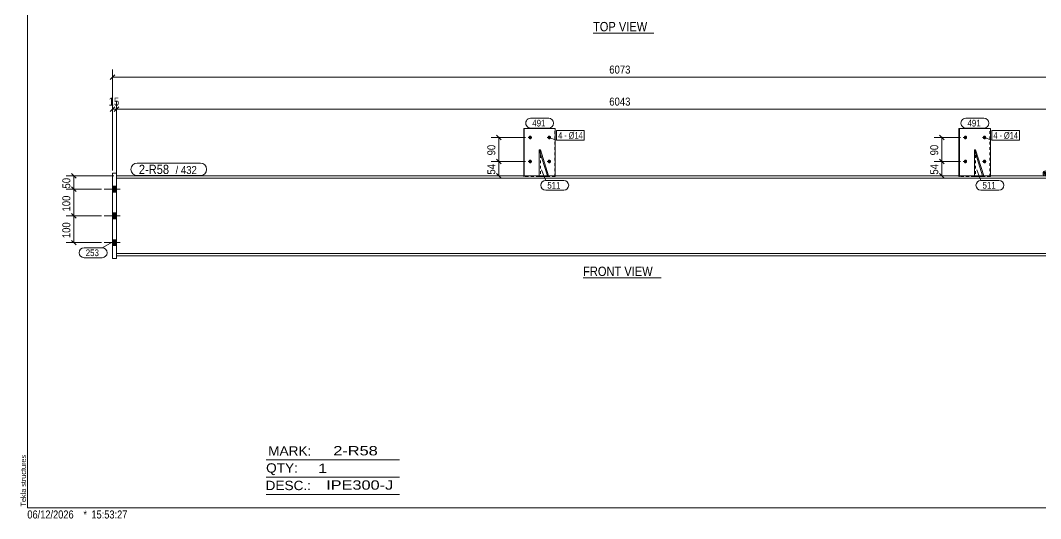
# Model space of a CAD drawing. Header units: millimetres. Extents: x 2 to 579, y 1 to 405.
# Drawn here: x 2.4 to 384.8, y 1 to 187.7 of the extents above; entities that cross this region are included whole.
import ezdxf

# ---------------------------------------------------------------- set-up
doc = ezdxf.new("R2010")
doc.units = ezdxf.units.MM
doc.linetypes.add('XKITLINE00', pattern=[0])
doc.linetypes.add('XKITLINE01', pattern=[4, 1, -1, 1, -1])
for name, color, linetype, lineweight in [('Bolt', 3, 'Continuous', 0), ('BoltMark', 7, 'Continuous', 0), ('Dimensions', 7, 'Continuous', 0), ('DrawingSheet', 5, 'Continuous', 0), ('OtherObjectType', 7, 'Continuous', 0), ('Part', 2, 'Continuous', 0), ('PartMark', 7, 'Continuous', 0)]:
    doc.layers.add(name, color=color, linetype=linetype, lineweight=lineweight)
doc.styles.add('ARIAL', font='ARIAL.TTF')
doc.styles.add('ARIAL_NARROW', font='ARIALN.TTF')

# ---------------------------------------------------------------- blocks, each defined once
blk = doc.blocks.new('*A2')
at = {"layer": 'Bolt'}
for points in [[(38.45, 123.29), (36.95, 123.29), (36.95, 125.49), (38.45, 125.49)], [(38.45, 123.29), (36.95, 123.29), (36.95, 125.49), (38.45, 125.49)], [(38.45, 113.29), (36.95, 113.29), (36.95, 115.49), (38.45, 115.49)], [(38.45, 113.29), (36.95, 113.29), (36.95, 115.49), (38.45, 115.49)], [(38.45, 103.29), (36.95, 103.29), (36.95, 105.49), (38.45, 105.49)], [(38.45, 103.29), (36.95, 103.29), (36.95, 105.49), (38.45, 105.49)]]:
    blk.add_hatch(color=3, dxfattribs=at).paths.add_polyline_path(points, flags=17)
at = {"layer": 'Bolt', "color": 3, "linetype": 'XKITLINE00', "lineweight": 0}
for p, q in [((33.85, 124.39), (39.85, 124.39)), ((33.85, 124.39), (39.85, 124.39)), ((36.95, 125.49), (38.45, 125.49)), ((36.95, 125.49), (38.45, 125.49)), ((36.95, 123.29), (38.45, 123.29)), ((36.95, 123.29), (38.45, 123.29)), ((36.95, 115.49), (38.45, 115.49)), ((36.95, 115.49), (38.45, 115.49)), ((33.85, 114.39), (39.85, 114.39)), ((33.85, 114.39), (39.85, 114.39)), ((36.95, 113.29), (38.45, 113.29)), ((36.95, 113.29), (38.45, 113.29)), ((33.85, 104.39), (39.85, 104.39)), ((33.85, 104.39), (39.85, 104.39)), ((36.95, 105.49), (38.45, 105.49)), ((36.95, 105.49), (38.45, 105.49)), ((36.95, 103.29), (38.45, 103.29)), ((36.95, 103.29), (38.45, 103.29))]:
    blk.add_line(p, q, dxfattribs=at)
blk = doc.blocks.new('*A3')
at = {"layer": 'Bolt'}
for points in [[(192.88, 143.85), (192.89, 143.88), (192.89, 143.91), (192.9, 143.95), (192.9, 143.98), (192.91, 144.01), (192.92, 144.05), (192.93, 144.08), (192.94, 144.11), (192.96, 144.14), (192.97, 144.17), (192.99, 144.2), (193.01, 144.23), (193.03, 144.26), (193.05, 144.28), (193.07, 144.31), (193.09, 144.33), (193.11, 144.35), (193.14, 144.37), (193.16, 144.39), (193.19, 144.41), (193.21, 144.43), (193.24, 144.44), (193.27, 144.46), (193.3, 144.47), (193.33, 144.48), (193.36, 144.49), (193.39, 144.5), (193.42, 144.5), (193.45, 144.51), (193.48, 144.51), (193.51, 144.51), (193.54, 144.51), (193.57, 144.51), (193.6, 144.5), (193.63, 144.5), (193.66, 144.49), (193.69, 144.48), (193.72, 144.47), (193.75, 144.46), (193.78, 144.44), (193.8, 144.43), (193.83, 144.41), (193.86, 144.39), (193.88, 144.37), (193.91, 144.35), (193.93, 144.33), (193.95, 144.31), (193.97, 144.28), (193.99, 144.26), (194.01, 144.23), (194.03, 144.2), (194.05, 144.17), (194.06, 144.14), (194.07, 144.11), (194.09, 144.08), (194.1, 144.05), (194.11, 144.01), (194.12, 143.98), (194.12, 143.95), (194.13, 143.91), (194.13, 143.88), (194.13, 143.85), (194.13, 143.81), (194.13, 143.78), (194.13, 143.74), (194.13, 143.71), (194.12, 143.67), (194.12, 143.64), (194.11, 143.61), (194.1, 143.58), (194.09, 143.54), (194.07, 143.51), (194.06, 143.48), (194.05, 143.45), (194.03, 143.42), (194.01, 143.39), (193.99, 143.37), (193.97, 143.34), (193.95, 143.32), (193.93, 143.29), (193.91, 143.27), (193.88, 143.25), (193.86, 143.23), (193.83, 143.21), (193.8, 143.19), (193.78, 143.18), (193.75, 143.16), (193.72, 143.15), (193.69, 143.14), (193.66, 143.13), (193.63, 143.12), (193.6, 143.12), (193.57, 143.11), (193.54, 143.11), (193.51, 143.11), (193.48, 143.11), (193.45, 143.11), (193.42, 143.12), (193.39, 143.12), (193.36, 143.13), (193.33, 143.14), (193.3, 143.15), (193.27, 143.16), (193.24, 143.18), (193.21, 143.19), (193.19, 143.21), (193.16, 143.23), (193.14, 143.25), (193.11, 143.27), (193.09, 143.29), (193.07, 143.32), (193.05, 143.34), (193.03, 143.37), (193.01, 143.39), (192.99, 143.42), (192.97, 143.45), (192.96, 143.48), (192.94, 143.51), (192.93, 143.54), (192.92, 143.58), (192.91, 143.61), (192.9, 143.64), (192.9, 143.67), (192.89, 143.71), (192.89, 143.74), (192.88, 143.78), (192.88, 143.81)], [(200.03, 143.85), (200.04, 143.88), (200.04, 143.91), (200.05, 143.95), (200.05, 143.98), (200.06, 144.01), (200.07, 144.05), (200.08, 144.08), (200.09, 144.11), (200.11, 144.14), (200.12, 144.17), (200.14, 144.2), (200.16, 144.23), (200.18, 144.26), (200.2, 144.28), (200.22, 144.31), (200.24, 144.33), (200.26, 144.35), (200.29, 144.37), (200.31, 144.39), (200.34, 144.41), (200.36, 144.43), (200.39, 144.44), (200.42, 144.46), (200.45, 144.47), (200.48, 144.48), (200.51, 144.49), (200.54, 144.5), (200.57, 144.5), (200.6, 144.51), (200.63, 144.51), (200.66, 144.51), (200.69, 144.51), (200.72, 144.51), (200.75, 144.5), (200.78, 144.5), (200.81, 144.49), (200.84, 144.48), (200.87, 144.47), (200.9, 144.46), (200.93, 144.44), (200.95, 144.43), (200.98, 144.41), (201.01, 144.39), (201.03, 144.37), (201.06, 144.35), (201.08, 144.33), (201.1, 144.31), (201.12, 144.28), (201.14, 144.26), (201.16, 144.23), (201.18, 144.2), (201.2, 144.17), (201.21, 144.14), (201.23, 144.11), (201.24, 144.08), (201.25, 144.05), (201.26, 144.01), (201.27, 143.98), (201.27, 143.95), (201.28, 143.91), (201.28, 143.88), (201.28, 143.85), (201.29, 143.81), (201.28, 143.78), (201.28, 143.74), (201.28, 143.71), (201.27, 143.67), (201.27, 143.64), (201.26, 143.61), (201.25, 143.58), (201.24, 143.54), (201.23, 143.51), (201.21, 143.48), (201.2, 143.45), (201.18, 143.42), (201.16, 143.39), (201.14, 143.37), (201.12, 143.34), (201.1, 143.32), (201.08, 143.29), (201.06, 143.27), (201.03, 143.25), (201.01, 143.23), (200.98, 143.21), (200.95, 143.19), (200.93, 143.18), (200.9, 143.16), (200.87, 143.15), (200.84, 143.14), (200.81, 143.13), (200.78, 143.12), (200.75, 143.12), (200.72, 143.11), (200.69, 143.11), (200.66, 143.11), (200.63, 143.11), (200.6, 143.11), (200.57, 143.12), (200.54, 143.12), (200.51, 143.13), (200.48, 143.14), (200.45, 143.15), (200.42, 143.16), (200.39, 143.18), (200.36, 143.19), (200.34, 143.21), (200.31, 143.23), (200.29, 143.25), (200.26, 143.27), (200.24, 143.29), (200.22, 143.32), (200.2, 143.34), (200.18, 143.37), (200.16, 143.39), (200.14, 143.42), (200.12, 143.45), (200.11, 143.48), (200.09, 143.51), (200.08, 143.54), (200.07, 143.58), (200.06, 143.61), (200.05, 143.64), (200.05, 143.67), (200.04, 143.71), (200.04, 143.74), (200.03, 143.78), (200.03, 143.81)], [(192.88, 134.85), (192.89, 134.88), (192.89, 134.91), (192.9, 134.95), (192.9, 134.98), (192.91, 135.01), (192.92, 135.05), (192.93, 135.08), (192.94, 135.11), (192.96, 135.14), (192.97, 135.17), (192.99, 135.2), (193.01, 135.23), (193.03, 135.26), (193.05, 135.28), (193.07, 135.31), (193.09, 135.33), (193.11, 135.35), (193.14, 135.37), (193.16, 135.39), (193.19, 135.41), (193.21, 135.43), (193.24, 135.44), (193.27, 135.46), (193.3, 135.47), (193.33, 135.48), (193.36, 135.49), (193.39, 135.5), (193.42, 135.5), (193.45, 135.51), (193.48, 135.51), (193.51, 135.51), (193.54, 135.51), (193.57, 135.51), (193.6, 135.5), (193.63, 135.5), (193.66, 135.49), (193.69, 135.48), (193.72, 135.47), (193.75, 135.46), (193.78, 135.44), (193.8, 135.43), (193.83, 135.41), (193.86, 135.39), (193.88, 135.37), (193.91, 135.35), (193.93, 135.33), (193.95, 135.31), (193.97, 135.28), (193.99, 135.26), (194.01, 135.23), (194.03, 135.2), (194.05, 135.17), (194.06, 135.14), (194.07, 135.11), (194.09, 135.08), (194.1, 135.05), (194.11, 135.01), (194.12, 134.98), (194.12, 134.95), (194.13, 134.91), (194.13, 134.88), (194.13, 134.85), (194.13, 134.81), (194.13, 134.78), (194.13, 134.74), (194.13, 134.71), (194.12, 134.67), (194.12, 134.64), (194.11, 134.61), (194.1, 134.58), (194.09, 134.54), (194.07, 134.51), (194.06, 134.48), (194.05, 134.45), (194.03, 134.42), (194.01, 134.39), (193.99, 134.37), (193.97, 134.34), (193.95, 134.32), (193.93, 134.29), (193.91, 134.27), (193.88, 134.25), (193.86, 134.23), (193.83, 134.21), (193.8, 134.19), (193.78, 134.18), (193.75, 134.16), (193.72, 134.15), (193.69, 134.14), (193.66, 134.13), (193.63, 134.12), (193.6, 134.12), (193.57, 134.11), (193.54, 134.11), (193.51, 134.11), (193.48, 134.11), (193.45, 134.11), (193.42, 134.12), (193.39, 134.12), (193.36, 134.13), (193.33, 134.14), (193.3, 134.15), (193.27, 134.16), (193.24, 134.18), (193.21, 134.19), (193.19, 134.21), (193.16, 134.23), (193.14, 134.25), (193.11, 134.27), (193.09, 134.29), (193.07, 134.32), (193.05, 134.34), (193.03, 134.37), (193.01, 134.39), (192.99, 134.42), (192.97, 134.45), (192.96, 134.48), (192.94, 134.51), (192.93, 134.54), (192.92, 134.58), (192.91, 134.61), (192.9, 134.64), (192.9, 134.67), (192.89, 134.71), (192.89, 134.74), (192.88, 134.78), (192.88, 134.81)], [(200.03, 134.85), (200.04, 134.88), (200.04, 134.91), (200.05, 134.95), (200.05, 134.98), (200.06, 135.01), (200.07, 135.05), (200.08, 135.08), (200.09, 135.11), (200.11, 135.14), (200.12, 135.17), (200.14, 135.2), (200.16, 135.23), (200.18, 135.26), (200.2, 135.28), (200.22, 135.31), (200.24, 135.33), (200.26, 135.35), (200.29, 135.37), (200.31, 135.39), (200.34, 135.41), (200.36, 135.43), (200.39, 135.44), (200.42, 135.46), (200.45, 135.47), (200.48, 135.48), (200.51, 135.49), (200.54, 135.5), (200.57, 135.5), (200.6, 135.51), (200.63, 135.51), (200.66, 135.51), (200.69, 135.51), (200.72, 135.51), (200.75, 135.5), (200.78, 135.5), (200.81, 135.49), (200.84, 135.48), (200.87, 135.47), (200.9, 135.46), (200.93, 135.44), (200.95, 135.43), (200.98, 135.41), (201.01, 135.39), (201.03, 135.37), (201.06, 135.35), (201.08, 135.33), (201.1, 135.31), (201.12, 135.28), (201.14, 135.26), (201.16, 135.23), (201.18, 135.2), (201.2, 135.17), (201.21, 135.14), (201.23, 135.11), (201.24, 135.08), (201.25, 135.05), (201.26, 135.01), (201.27, 134.98), (201.27, 134.95), (201.28, 134.91), (201.28, 134.88), (201.28, 134.85), (201.29, 134.81), (201.28, 134.78), (201.28, 134.74), (201.28, 134.71), (201.27, 134.67), (201.27, 134.64), (201.26, 134.61), (201.25, 134.58), (201.24, 134.54), (201.23, 134.51), (201.21, 134.48), (201.2, 134.45), (201.18, 134.42), (201.16, 134.39), (201.14, 134.37), (201.12, 134.34), (201.1, 134.32), (201.08, 134.29), (201.06, 134.27), (201.03, 134.25), (201.01, 134.23), (200.98, 134.21), (200.95, 134.19), (200.93, 134.18), (200.9, 134.16), (200.87, 134.15), (200.84, 134.14), (200.81, 134.13), (200.78, 134.12), (200.75, 134.12), (200.72, 134.11), (200.69, 134.11), (200.66, 134.11), (200.63, 134.11), (200.6, 134.11), (200.57, 134.12), (200.54, 134.12), (200.51, 134.13), (200.48, 134.14), (200.45, 134.15), (200.42, 134.16), (200.39, 134.18), (200.36, 134.19), (200.34, 134.21), (200.31, 134.23), (200.29, 134.25), (200.26, 134.27), (200.24, 134.29), (200.22, 134.32), (200.2, 134.34), (200.18, 134.37), (200.16, 134.39), (200.14, 134.42), (200.12, 134.45), (200.11, 134.48), (200.09, 134.51), (200.08, 134.54), (200.07, 134.58), (200.06, 134.61), (200.05, 134.64), (200.05, 134.67), (200.04, 134.71), (200.04, 134.74), (200.03, 134.78), (200.03, 134.81)]]:
    blk.add_hatch(color=3, dxfattribs=at).paths.add_polyline_path(points, flags=17)
at = {"layer": 'Bolt', "color": 3, "linetype": 'XKITLINE00', "lineweight": 0}
for p, q in [((194.03, 143.81), (192.68, 143.81)), ((201.18, 143.81), (199.83, 143.81)), ((194.03, 134.81), (192.68, 134.81)), ((201.18, 134.81), (199.83, 134.81))]:
    blk.add_line(p, q, dxfattribs=at)
blk = doc.blocks.new('*A4')
at = {"layer": 'Bolt'}
for points in [[(356.03, 143.85), (356.03, 143.88), (356.03, 143.91), (356.04, 143.95), (356.05, 143.98), (356.05, 144.01), (356.06, 144.05), (356.08, 144.08), (356.09, 144.11), (356.1, 144.14), (356.12, 144.17), (356.13, 144.2), (356.15, 144.23), (356.17, 144.26), (356.19, 144.28), (356.21, 144.31), (356.23, 144.33), (356.26, 144.35), (356.28, 144.37), (356.31, 144.39), (356.33, 144.41), (356.36, 144.43), (356.39, 144.44), (356.41, 144.46), (356.44, 144.47), (356.47, 144.48), (356.5, 144.49), (356.53, 144.5), (356.56, 144.5), (356.59, 144.51), (356.62, 144.51), (356.65, 144.51), (356.68, 144.51), (356.71, 144.51), (356.74, 144.5), (356.78, 144.5), (356.81, 144.49), (356.83, 144.48), (356.86, 144.47), (356.89, 144.46), (356.92, 144.44), (356.95, 144.43), (356.97, 144.41), (357, 144.39), (357.03, 144.37), (357.05, 144.35), (357.07, 144.33), (357.1, 144.31), (357.12, 144.28), (357.14, 144.26), (357.16, 144.23), (357.17, 144.2), (357.19, 144.17), (357.2, 144.14), (357.22, 144.11), (357.23, 144.08), (357.24, 144.05), (357.25, 144.01), (357.26, 143.98), (357.27, 143.95), (357.27, 143.91), (357.28, 143.88), (357.28, 143.85), (357.28, 143.81), (357.28, 143.78), (357.28, 143.74), (357.27, 143.71), (357.27, 143.67), (357.26, 143.64), (357.25, 143.61), (357.24, 143.58), (357.23, 143.54), (357.22, 143.51), (357.2, 143.48), (357.19, 143.45), (357.17, 143.42), (357.16, 143.39), (357.14, 143.37), (357.12, 143.34), (357.1, 143.32), (357.07, 143.29), (357.05, 143.27), (357.03, 143.25), (357, 143.23), (356.97, 143.21), (356.95, 143.19), (356.92, 143.18), (356.89, 143.16), (356.86, 143.15), (356.83, 143.14), (356.81, 143.13), (356.78, 143.12), (356.74, 143.12), (356.71, 143.11), (356.68, 143.11), (356.65, 143.11), (356.62, 143.11), (356.59, 143.11), (356.56, 143.12), (356.53, 143.12), (356.5, 143.13), (356.47, 143.14), (356.44, 143.15), (356.41, 143.16), (356.39, 143.18), (356.36, 143.19), (356.33, 143.21), (356.31, 143.23), (356.28, 143.25), (356.26, 143.27), (356.23, 143.29), (356.21, 143.32), (356.19, 143.34), (356.17, 143.37), (356.15, 143.39), (356.13, 143.42), (356.12, 143.45), (356.1, 143.48), (356.09, 143.51), (356.08, 143.54), (356.06, 143.58), (356.05, 143.61), (356.05, 143.64), (356.04, 143.67), (356.03, 143.71), (356.03, 143.74), (356.03, 143.78), (356.03, 143.81)], [(363.18, 143.85), (363.18, 143.88), (363.18, 143.91), (363.19, 143.95), (363.2, 143.98), (363.21, 144.01), (363.21, 144.05), (363.23, 144.08), (363.24, 144.11), (363.25, 144.14), (363.27, 144.17), (363.28, 144.2), (363.3, 144.23), (363.32, 144.26), (363.34, 144.28), (363.36, 144.31), (363.38, 144.33), (363.41, 144.35), (363.43, 144.37), (363.46, 144.39), (363.48, 144.41), (363.51, 144.43), (363.54, 144.44), (363.56, 144.46), (363.59, 144.47), (363.62, 144.48), (363.65, 144.49), (363.68, 144.5), (363.71, 144.5), (363.74, 144.51), (363.77, 144.51), (363.8, 144.51), (363.83, 144.51), (363.87, 144.51), (363.9, 144.5), (363.93, 144.5), (363.96, 144.49), (363.99, 144.48), (364.01, 144.47), (364.04, 144.46), (364.07, 144.44), (364.1, 144.43), (364.13, 144.41), (364.15, 144.39), (364.18, 144.37), (364.2, 144.35), (364.22, 144.33), (364.25, 144.31), (364.27, 144.28), (364.29, 144.26), (364.31, 144.23), (364.32, 144.2), (364.34, 144.17), (364.36, 144.14), (364.37, 144.11), (364.38, 144.08), (364.39, 144.05), (364.4, 144.01), (364.41, 143.98), (364.42, 143.95), (364.42, 143.91), (364.43, 143.88), (364.43, 143.85), (364.43, 143.81), (364.43, 143.78), (364.43, 143.74), (364.42, 143.71), (364.42, 143.67), (364.41, 143.64), (364.4, 143.61), (364.39, 143.58), (364.38, 143.54), (364.37, 143.51), (364.36, 143.48), (364.34, 143.45), (364.32, 143.42), (364.31, 143.39), (364.29, 143.37), (364.27, 143.34), (364.25, 143.32), (364.22, 143.29), (364.2, 143.27), (364.18, 143.25), (364.15, 143.23), (364.13, 143.21), (364.1, 143.19), (364.07, 143.18), (364.04, 143.16), (364.01, 143.15), (363.99, 143.14), (363.96, 143.13), (363.93, 143.12), (363.9, 143.12), (363.87, 143.11), (363.83, 143.11), (363.8, 143.11), (363.77, 143.11), (363.74, 143.11), (363.71, 143.12), (363.68, 143.12), (363.65, 143.13), (363.62, 143.14), (363.59, 143.15), (363.56, 143.16), (363.54, 143.18), (363.51, 143.19), (363.48, 143.21), (363.46, 143.23), (363.43, 143.25), (363.41, 143.27), (363.38, 143.29), (363.36, 143.32), (363.34, 143.34), (363.32, 143.37), (363.3, 143.39), (363.28, 143.42), (363.27, 143.45), (363.25, 143.48), (363.24, 143.51), (363.23, 143.54), (363.21, 143.58), (363.21, 143.61), (363.2, 143.64), (363.19, 143.67), (363.18, 143.71), (363.18, 143.74), (363.18, 143.78), (363.18, 143.81)], [(356.03, 134.85), (356.03, 134.88), (356.03, 134.91), (356.04, 134.95), (356.05, 134.98), (356.05, 135.01), (356.06, 135.05), (356.08, 135.08), (356.09, 135.11), (356.1, 135.14), (356.12, 135.17), (356.13, 135.2), (356.15, 135.23), (356.17, 135.26), (356.19, 135.28), (356.21, 135.31), (356.23, 135.33), (356.26, 135.35), (356.28, 135.37), (356.31, 135.39), (356.33, 135.41), (356.36, 135.43), (356.39, 135.44), (356.41, 135.46), (356.44, 135.47), (356.47, 135.48), (356.5, 135.49), (356.53, 135.5), (356.56, 135.5), (356.59, 135.51), (356.62, 135.51), (356.65, 135.51), (356.68, 135.51), (356.71, 135.51), (356.74, 135.5), (356.78, 135.5), (356.81, 135.49), (356.83, 135.48), (356.86, 135.47), (356.89, 135.46), (356.92, 135.44), (356.95, 135.43), (356.97, 135.41), (357, 135.39), (357.03, 135.37), (357.05, 135.35), (357.07, 135.33), (357.1, 135.31), (357.12, 135.28), (357.14, 135.26), (357.16, 135.23), (357.17, 135.2), (357.19, 135.17), (357.2, 135.14), (357.22, 135.11), (357.23, 135.08), (357.24, 135.05), (357.25, 135.01), (357.26, 134.98), (357.27, 134.95), (357.27, 134.91), (357.28, 134.88), (357.28, 134.85), (357.28, 134.81), (357.28, 134.78), (357.28, 134.74), (357.27, 134.71), (357.27, 134.67), (357.26, 134.64), (357.25, 134.61), (357.24, 134.58), (357.23, 134.54), (357.22, 134.51), (357.2, 134.48), (357.19, 134.45), (357.17, 134.42), (357.16, 134.39), (357.14, 134.37), (357.12, 134.34), (357.1, 134.32), (357.07, 134.29), (357.05, 134.27), (357.03, 134.25), (357, 134.23), (356.97, 134.21), (356.95, 134.19), (356.92, 134.18), (356.89, 134.16), (356.86, 134.15), (356.83, 134.14), (356.81, 134.13), (356.78, 134.12), (356.74, 134.12), (356.71, 134.11), (356.68, 134.11), (356.65, 134.11), (356.62, 134.11), (356.59, 134.11), (356.56, 134.12), (356.53, 134.12), (356.5, 134.13), (356.47, 134.14), (356.44, 134.15), (356.41, 134.16), (356.39, 134.18), (356.36, 134.19), (356.33, 134.21), (356.31, 134.23), (356.28, 134.25), (356.26, 134.27), (356.23, 134.29), (356.21, 134.32), (356.19, 134.34), (356.17, 134.37), (356.15, 134.39), (356.13, 134.42), (356.12, 134.45), (356.1, 134.48), (356.09, 134.51), (356.08, 134.54), (356.06, 134.58), (356.05, 134.61), (356.05, 134.64), (356.04, 134.67), (356.03, 134.71), (356.03, 134.74), (356.03, 134.78), (356.03, 134.81)], [(363.18, 134.85), (363.18, 134.88), (363.18, 134.91), (363.19, 134.95), (363.2, 134.98), (363.21, 135.01), (363.21, 135.05), (363.23, 135.08), (363.24, 135.11), (363.25, 135.14), (363.27, 135.17), (363.28, 135.2), (363.3, 135.23), (363.32, 135.26), (363.34, 135.28), (363.36, 135.31), (363.38, 135.33), (363.41, 135.35), (363.43, 135.37), (363.46, 135.39), (363.48, 135.41), (363.51, 135.43), (363.54, 135.44), (363.56, 135.46), (363.59, 135.47), (363.62, 135.48), (363.65, 135.49), (363.68, 135.5), (363.71, 135.5), (363.74, 135.51), (363.77, 135.51), (363.8, 135.51), (363.83, 135.51), (363.87, 135.51), (363.9, 135.5), (363.93, 135.5), (363.96, 135.49), (363.99, 135.48), (364.01, 135.47), (364.04, 135.46), (364.07, 135.44), (364.1, 135.43), (364.13, 135.41), (364.15, 135.39), (364.18, 135.37), (364.2, 135.35), (364.22, 135.33), (364.25, 135.31), (364.27, 135.28), (364.29, 135.26), (364.31, 135.23), (364.32, 135.2), (364.34, 135.17), (364.36, 135.14), (364.37, 135.11), (364.38, 135.08), (364.39, 135.05), (364.4, 135.01), (364.41, 134.98), (364.42, 134.95), (364.42, 134.91), (364.43, 134.88), (364.43, 134.85), (364.43, 134.81), (364.43, 134.78), (364.43, 134.74), (364.42, 134.71), (364.42, 134.67), (364.41, 134.64), (364.4, 134.61), (364.39, 134.58), (364.38, 134.54), (364.37, 134.51), (364.36, 134.48), (364.34, 134.45), (364.32, 134.42), (364.31, 134.39), (364.29, 134.37), (364.27, 134.34), (364.25, 134.32), (364.22, 134.29), (364.2, 134.27), (364.18, 134.25), (364.15, 134.23), (364.13, 134.21), (364.1, 134.19), (364.07, 134.18), (364.04, 134.16), (364.01, 134.15), (363.99, 134.14), (363.96, 134.13), (363.93, 134.12), (363.9, 134.12), (363.87, 134.11), (363.83, 134.11), (363.8, 134.11), (363.77, 134.11), (363.74, 134.11), (363.71, 134.12), (363.68, 134.12), (363.65, 134.13), (363.62, 134.14), (363.59, 134.15), (363.56, 134.16), (363.54, 134.18), (363.51, 134.19), (363.48, 134.21), (363.46, 134.23), (363.43, 134.25), (363.41, 134.27), (363.38, 134.29), (363.36, 134.32), (363.34, 134.34), (363.32, 134.37), (363.3, 134.39), (363.28, 134.42), (363.27, 134.45), (363.25, 134.48), (363.24, 134.51), (363.23, 134.54), (363.21, 134.58), (363.21, 134.61), (363.2, 134.64), (363.19, 134.67), (363.18, 134.71), (363.18, 134.74), (363.18, 134.78), (363.18, 134.81)]]:
    blk.add_hatch(color=3, dxfattribs=at).paths.add_polyline_path(points, flags=17)
at = {"layer": 'Bolt', "color": 3, "linetype": 'XKITLINE00', "lineweight": 0}
for p, q in [((357.17, 143.81), (355.83, 143.81)), ((364.32, 143.81), (362.98, 143.81)), ((357.17, 134.81), (355.83, 134.81)), ((364.32, 134.81), (362.98, 134.81))]:
    blk.add_line(p, q, dxfattribs=at)
blk = doc.blocks.new('*A5')
at = {"layer": 'Part'}
blk.add_hatch(color=2, dxfattribs=at).paths.add_polyline_path([(385.93, 130.79), (387.53, 130.79), (386.73, 129.39)], flags=17)
at = {"layer": 'Part', "color": 2, "linetype": 'XKITLINE00', "lineweight": 0}
for p, q in [((386.73, 129.39), (385.93, 130.79)), ((385.93, 130.79), (387.53, 130.79)), ((387.53, 130.79), (386.73, 129.39)), ((115.35, 129.39), (38.45, 129.39)), ((115.35, 128.49), (38.45, 128.49)), ((278.49, 129.39), (115.45, 129.39)), ((278.49, 128.49), (115.45, 128.49)), ((416.73, 129.39), (278.59, 129.39)), ((416.73, 128.49), (278.59, 128.49)), ((115.35, 100.29), (38.45, 100.29)), ((278.49, 100.29), (115.45, 100.29)), ((416.73, 100.29), (278.59, 100.29)), ((115.35, 99.39), (38.45, 99.39)), ((278.49, 99.39), (115.45, 99.39)), ((416.73, 99.39), (278.59, 99.39))]:
    blk.add_line(p, q, dxfattribs=at)
at = {"layer": 'Part', "color": 7, "linetype": 'XKITLINE01', "lineweight": 0}
for p, q in [((38.45, 99.39), (38.45, 129.39)), ((416.73, 99.39), (416.73, 129.39))]:
    blk.add_line(p, q, dxfattribs=at)
at = {"layer": 'Part', "color": 2, "linetype": 'XKITLINE00', "lineweight": 0}
blk.add_circle((386.73, 130.29), 1, dxfattribs=at)
blk = doc.blocks.new('*A7')
at = {"layer": 'Part', "color": 2, "linetype": 'XKITLINE00', "lineweight": 0}
for p, q in [((36.95, 130.39), (36.95, 98.39)), ((38.45, 130.39), (36.95, 130.39)), ((38.45, 98.39), (38.45, 130.39)), ((38.45, 98.39), (36.95, 98.39)), ((36.95, 98.39), (36.95, 98.39)), ((38.45, 98.39), (38.45, 98.39))]:
    blk.add_line(p, q, dxfattribs=at)
at = {"layer": 'Part', "color": 7, "linetype": 'XKITLINE01', "lineweight": 0}
for p, q in [((36.95, 130.39), (36.95, 130.39)), ((38.45, 130.39), (36.95, 130.39)), ((36.95, 98.39), (38.45, 98.39))]:
    blk.add_line(p, q, dxfattribs=at)
blk = doc.blocks.new('*A8')
at = {"layer": 'Part', "color": 2, "linetype": 'XKITLINE00', "lineweight": 0}
for p, q in [((191.05, 147.21), (191.05, 129.39)), ((191.27, 147.21), (191.05, 147.21)), ((202.89, 147.21), (191.27, 147.21)), ((191.27, 147.21), (191.27, 129.39)), ((202.89, 147.21), (202.89, 129.39))]:
    blk.add_line(p, q, dxfattribs=at)
at = {"layer": 'Part', "color": 7, "linetype": 'XKITLINE01', "lineweight": 0}
for p, q in [((202.67, 147.21), (191.05, 147.21)), ((202.67, 129.21), (202.67, 147.21)), ((202.67, 147.21), (202.89, 147.21)), ((191.05, 129.39), (191.05, 129.21)), ((202.67, 129.21), (191.05, 129.21)), ((191.05, 129.21), (191.27, 129.21)), ((191.27, 129.39), (191.27, 129.21)), ((202.89, 129.21), (191.27, 129.21)), ((202.89, 129.21), (202.67, 129.21)), ((202.89, 129.39), (202.89, 129.21))]:
    blk.add_line(p, q, dxfattribs=at)
blk = doc.blocks.new('*A9')
at = {"layer": 'Part', "color": 2, "linetype": 'XKITLINE00', "lineweight": 0}
for p, q in [((199.94, 129.39), (196.86, 139.21)), ((196.86, 139.21), (196.86, 129.39)), ((196.86, 139.21), (197.31, 139.21)), ((200.39, 129.39), (197.31, 139.21))]:
    blk.add_line(p, q, dxfattribs=at)
at = {"layer": 'Part', "color": 7, "linetype": 'XKITLINE01', "lineweight": 0}
for p, q in [((197.31, 139.21), (197.31, 129.21)), ((196.86, 129.39), (196.86, 129.21)), ((196.86, 129.21), (200, 129.21)), ((196.86, 129.21), (197.31, 129.21)), ((200.45, 129.21), (197.31, 129.21)), ((200, 129.21), (199.94, 129.39)), ((200, 129.21), (200.45, 129.21)), ((200.45, 129.21), (200.39, 129.39))]:
    blk.add_line(p, q, dxfattribs=at)
blk = doc.blocks.new('*A10')
at = {"layer": 'Part', "color": 2, "linetype": 'XKITLINE00', "lineweight": 0}
for p, q in [((354.19, 147.21), (354.19, 129.39)), ((354.42, 147.21), (354.19, 147.21)), ((366.04, 147.21), (354.42, 147.21)), ((354.42, 147.21), (354.42, 129.39)), ((366.04, 147.21), (366.04, 129.39))]:
    blk.add_line(p, q, dxfattribs=at)
at = {"layer": 'Part', "color": 7, "linetype": 'XKITLINE01', "lineweight": 0}
for p, q in [((365.81, 147.21), (354.19, 147.21)), ((365.81, 129.21), (365.81, 147.21)), ((365.81, 147.21), (366.04, 147.21)), ((354.19, 129.39), (354.19, 129.21)), ((365.81, 129.21), (354.19, 129.21)), ((354.19, 129.21), (354.42, 129.21)), ((354.42, 129.39), (354.42, 129.21)), ((366.04, 129.21), (354.42, 129.21)), ((366.04, 129.21), (365.81, 129.21)), ((366.04, 129.39), (366.04, 129.21))]:
    blk.add_line(p, q, dxfattribs=at)
blk = doc.blocks.new('*A11')
at = {"layer": 'Part', "color": 2, "linetype": 'XKITLINE00', "lineweight": 0}
for p, q in [((363.09, 129.39), (360.01, 139.21)), ((360.01, 139.21), (360.01, 129.39)), ((360.01, 139.21), (360.45, 139.21)), ((363.53, 129.39), (360.45, 139.21))]:
    blk.add_line(p, q, dxfattribs=at)
at = {"layer": 'Part', "color": 7, "linetype": 'XKITLINE01', "lineweight": 0}
for p, q in [((360.45, 139.21), (360.45, 129.21)), ((360.01, 129.39), (360.01, 129.21)), ((360.01, 129.21), (363.14, 129.21)), ((360.01, 129.21), (360.45, 129.21)), ((363.59, 129.21), (360.45, 129.21)), ((363.14, 129.21), (363.09, 129.39)), ((363.14, 129.21), (363.59, 129.21)), ((363.59, 129.21), (363.53, 129.39))]:
    blk.add_line(p, q, dxfattribs=at)
blk = doc.blocks.new('*A25')
at = {"layer": 'DrawingSheet', "color": 5, "linetype": 'XKITLINE00', "lineweight": 0}
for p, q in [((5, 405), (5, 5)), ((5, 5), (579, 5))]:
    blk.add_line(p, q, dxfattribs=at)
at = {"layer": 'DrawingSheet', "color": 5, "style": 'ARIAL', "width": 0.85}
blk.add_text('Tekla structures', height=2, rotation=90, dxfattribs=at).set_placement((4.5, 5.5))
blk = doc.blocks.new('*A29')
at = {"layer": 'OtherObjectType', "color": 6, "linetype": 'XKITLINE00', "lineweight": 0}
for p, q in [((94.5, 23), (144.5, 23)), ((94.5, 16.5), (144.5, 16.5)), ((94.5, 10), (144.5, 10))]:
    blk.add_line(p, q, dxfattribs=at)
at = {"layer": 'OtherObjectType', "color": 6, "style": 'ARIAL_NARROW'}
for s, width, p in [('MARK:', 1.275, (95.27, 24.58)), ('2-R58', 1.525501, (119.69, 24.65)), ('QTY:', 1.275, (94.5, 18.19)), ('1', 1.525501, (113.99, 18.05)), ('IPE300-J', 1.525501, (117, 11.79)), ('DESC.:', 1.275, (94.29, 11.63))]:
    blk.add_text(s, height=3.5, dxfattribs=dict(at, width=width)).set_placement(p)
blk = doc.blocks.new('*A32')
at = {"layer": 'OtherObjectType', "color": 7, "style": 'ARIAL_NARROW', "width": 1.008832}
for s, p in [('06/12/2026', (4.99, 1)), ('*', (26, 1)), ('15:53:27', (29, 1))]:
    blk.add_text(s, height=3, dxfattribs=at).set_placement(p)
blk = doc.blocks.new('*A33')
at = {"layer": 'Dimensions', "color": 7, "linetype": 'XKITLINE00', "lineweight": 0}
for p, q in [((36.95, 131.39), (36.95, 169.24)), ((37.8, 167.24), (36.1, 165.55)), ((36.95, 166.39), (418.23, 166.39))]:
    blk.add_line(p, q, dxfattribs=at)
at = {"layer": 'Dimensions', "color": 3}
blk.add_point((36.95, 166.39), dxfattribs=at)
at = {"layer": 'Dimensions', "color": 3, "style": 'ARIAL', "width": 0.85}
blk.add_text('6073', height=3, dxfattribs=at).set_placement((223.14, 167.74))
blk = doc.blocks.new('*A34')
at = {"layer": 'Dimensions', "color": 7, "linetype": 'XKITLINE00', "lineweight": 0}
for p, q in [((36.95, 131.39), (36.95, 157.24)), ((38.45, 130.39), (38.45, 157.24)), ((37.8, 155.24), (36.1, 153.55)), ((36.95, 154.39), (38.45, 154.39)), ((39.3, 155.24), (37.6, 153.55))]:
    blk.add_line(p, q, dxfattribs=at)
at = {"layer": 'Dimensions', "color": 3}
for p in [(36.95, 154.39), (38.45, 154.39)]:
    blk.add_point(p, dxfattribs=at)
at = {"layer": 'Dimensions', "color": 3, "style": 'ARIAL', "width": 0.85}
blk.add_text('15', height=3, dxfattribs=at).set_placement((35.47, 155.74))
blk = doc.blocks.new('*A35')
at = {"layer": 'Dimensions', "color": 7, "linetype": 'XKITLINE00', "lineweight": 0}
for p, q in [((38.45, 130.39), (38.45, 157.24)), ((416.73, 130.39), (416.73, 157.24)), ((39.3, 155.24), (37.6, 153.55)), ((38.45, 154.39), (416.73, 154.39)), ((417.58, 155.24), (415.88, 153.55))]:
    blk.add_line(p, q, dxfattribs=at)
at = {"layer": 'Dimensions', "color": 3}
for p in [(38.45, 154.39), (416.73, 154.39)]:
    blk.add_point(p, dxfattribs=at)
at = {"layer": 'Dimensions', "color": 3, "style": 'ARIAL', "width": 0.85}
blk.add_text('6043', height=3, dxfattribs=at).set_placement((223.14, 155.74))
blk = doc.blocks.new('*A37')
at = {"layer": 'Dimensions', "color": 7, "linetype": 'XKITLINE00', "lineweight": 0}
for p, q in [((191.68, 134.81), (178.92, 134.81)), ((180.92, 135.66), (182.61, 133.96)), ((181.77, 129.39), (181.77, 134.81)), ((180.92, 130.24), (182.61, 128.55)), ((191.68, 129.39), (178.92, 129.39))]:
    blk.add_line(p, q, dxfattribs=at)
at = {"layer": 'Dimensions', "color": 3}
for p in [(181.77, 134.81), (181.77, 129.39)]:
    blk.add_point(p, dxfattribs=at)
at = {"layer": 'Dimensions', "color": 3, "style": 'ARIAL', "width": 0.85}
blk.add_text('54', height=3, rotation=90.0002, dxfattribs=at).set_placement((180.42, 129.88))
blk = doc.blocks.new('*A38')
at = {"layer": 'Dimensions', "color": 7, "linetype": 'XKITLINE00', "lineweight": 0}
for p, q in [((191.68, 143.81), (178.92, 143.81)), ((180.92, 144.66), (182.61, 142.96)), ((181.77, 134.81), (181.77, 143.81)), ((191.68, 134.81), (178.92, 134.81)), ((180.92, 135.66), (182.61, 133.96))]:
    blk.add_line(p, q, dxfattribs=at)
at = {"layer": 'Dimensions', "color": 3}
for p in [(181.77, 143.81), (181.77, 134.81)]:
    blk.add_point(p, dxfattribs=at)
at = {"layer": 'Dimensions', "color": 3, "style": 'ARIAL', "width": 0.85}
blk.add_text('90', height=3, rotation=90.0002, dxfattribs=at).set_placement((180.42, 137.09))
blk = doc.blocks.new('*A39')
at = {"layer": 'Dimensions', "color": 7, "linetype": 'XKITLINE00', "lineweight": 0}
for p, q in [((354.83, 134.81), (344.95, 134.81)), ((346.95, 135.66), (348.65, 133.96)), ((347.8, 129.39), (347.8, 134.81)), ((346.95, 130.24), (348.65, 128.55)), ((354.83, 129.39), (344.95, 129.39))]:
    blk.add_line(p, q, dxfattribs=at)
at = {"layer": 'Dimensions', "color": 3}
for p in [(347.8, 134.81), (347.8, 129.39)]:
    blk.add_point(p, dxfattribs=at)
at = {"layer": 'Dimensions', "color": 3, "style": 'ARIAL', "width": 0.85}
blk.add_text('54', height=3, rotation=90.0002, dxfattribs=at).set_placement((346.45, 129.88))
blk = doc.blocks.new('*A40')
at = {"layer": 'Dimensions', "color": 7, "linetype": 'XKITLINE00', "lineweight": 0}
for p, q in [((354.83, 143.81), (344.95, 143.81)), ((346.95, 144.66), (348.65, 142.96)), ((347.8, 134.81), (347.8, 143.81)), ((354.83, 134.81), (344.95, 134.81)), ((346.95, 135.66), (348.65, 133.96))]:
    blk.add_line(p, q, dxfattribs=at)
at = {"layer": 'Dimensions', "color": 3}
for p in [(347.8, 143.81), (347.8, 134.81)]:
    blk.add_point(p, dxfattribs=at)
at = {"layer": 'Dimensions', "color": 3, "style": 'ARIAL', "width": 0.85}
blk.add_text('90', height=3, rotation=90.0002, dxfattribs=at).set_placement((346.45, 137.09))
blk = doc.blocks.new('*A44')
at = {"layer": 'Dimensions', "color": 7, "linetype": 'XKITLINE00', "lineweight": 0}
for p, q in [((21.6, 115.24), (23.3, 113.55)), ((32.85, 114.39), (19.6, 114.39)), ((22.45, 104.39), (22.45, 114.39)), ((32.85, 104.39), (19.6, 104.39)), ((21.6, 105.24), (23.3, 103.55))]:
    blk.add_line(p, q, dxfattribs=at)
at = {"layer": 'Dimensions', "color": 3}
for p in [(22.45, 114.39), (22.45, 104.39)]:
    blk.add_point(p, dxfattribs=at)
at = {"layer": 'Dimensions', "color": 3, "style": 'ARIAL', "width": 0.85}
blk.add_text('100', height=3, rotation=90.0002, dxfattribs=at).set_placement((21.1, 106.06))
blk = doc.blocks.new('*A45')
at = {"layer": 'Dimensions', "color": 7, "linetype": 'XKITLINE00', "lineweight": 0}
for p, q in [((32.85, 124.39), (19.6, 124.39)), ((21.6, 125.24), (23.3, 123.55)), ((22.45, 114.39), (22.45, 124.39)), ((21.6, 115.24), (23.3, 113.55)), ((32.85, 114.39), (19.6, 114.39))]:
    blk.add_line(p, q, dxfattribs=at)
at = {"layer": 'Dimensions', "color": 3}
for p in [(22.45, 124.39), (22.45, 114.39)]:
    blk.add_point(p, dxfattribs=at)
at = {"layer": 'Dimensions', "color": 3, "style": 'ARIAL', "width": 0.85}
blk.add_text('100', height=3, rotation=90.0002, dxfattribs=at).set_placement((21.1, 116.06))
blk = doc.blocks.new('*A46')
at = {"layer": 'Dimensions', "color": 7, "linetype": 'XKITLINE00', "lineweight": 0}
for p, q in [((21.6, 130.24), (23.3, 128.55)), ((37.45, 129.39), (19.6, 129.39)), ((22.45, 124.39), (22.45, 129.39)), ((32.85, 124.39), (19.6, 124.39)), ((21.6, 125.24), (23.3, 123.55))]:
    blk.add_line(p, q, dxfattribs=at)
at = {"layer": 'Dimensions', "color": 3}
for p in [(22.45, 129.39), (22.45, 124.39)]:
    blk.add_point(p, dxfattribs=at)
at = {"layer": 'Dimensions', "color": 3, "style": 'ARIAL', "width": 0.85}
blk.add_text('50', height=3, rotation=90.0002, dxfattribs=at).set_placement((21.1, 124.67))
blk = doc.blocks.new('*A47')
at = {"layer": 'BoltMark', "color": 7, "linetype": 'XKITLINE00', "lineweight": 0}
for p, q in [((366.55, 146.44), (376.85, 146.44)), ((366.55, 142.74), (366.55, 146.44)), ((376.85, 142.74), (376.85, 146.44)), ((363.65, 143.81), (366.55, 142.74)), ((366.55, 142.74), (376.85, 142.74))]:
    blk.add_line(p, q, dxfattribs=at)
at = {"layer": 'BoltMark', "color": 3, "style": 'ARIAL_NARROW', "width": 0.85}
for s, p in [('4', (367.15, 143.34)), ('Ø14', (371.08, 143.34)), ('-', (369.42, 143.34))]:
    blk.add_text(s, height=2.5, dxfattribs=at).set_placement(p)
blk = doc.blocks.new('*A48')
at = {"layer": 'BoltMark', "color": 7, "linetype": 'XKITLINE00', "lineweight": 0}
for p, q in [((203.41, 146.44), (213.7, 146.44)), ((203.41, 142.74), (203.41, 146.44)), ((213.7, 142.74), (213.7, 146.44)), ((200.51, 143.81), (203.41, 142.74)), ((203.41, 142.74), (213.7, 142.74))]:
    blk.add_line(p, q, dxfattribs=at)
at = {"layer": 'BoltMark', "color": 3, "style": 'ARIAL_NARROW', "width": 0.85}
for s, p in [('4', (204.01, 143.34)), ('Ø14', (207.93, 143.34)), ('-', (206.27, 143.34))]:
    blk.add_text(s, height=2.5, dxfattribs=at).set_placement(p)
blk = doc.blocks.new('*A49')
at = {"layer": 'PartMark', "color": 7, "linetype": 'XKITLINE00', "lineweight": 0}
for p, q in [((46.2, 134.19), (69.85, 134.19)), ((46.2, 129.49), (69.85, 129.49))]:
    blk.add_line(p, q, dxfattribs=at)
for centre, start, end in [((46.2, 131.84), 90, 270), ((69.85, 131.84), 270, 90)]:
    blk.add_arc(centre, 2.35, start, end, dxfattribs=at)
at = {"layer": 'PartMark', "color": 1, "style": 'ARIAL', "width": 0.85}
blk.add_text('2-R58', height=3.5, dxfattribs=at).set_placement((46.8, 130.09))
at = {"layer": 'PartMark', "color": 3, "style": 'ARIAL', "width": 0.85}
for s, p in [('/', (60.56, 130.09)), ('432', (62.57, 130.09))]:
    blk.add_text(s, height=3, dxfattribs=at).set_placement(p)
blk = doc.blocks.new('*A51')
at = {"layer": 'PartMark', "color": 7, "linetype": 'XKITLINE00', "lineweight": 0}
for p, q in [((37.28, 104.82), (33.04, 102.43)), ((26.27, 102.43), (33.04, 102.43)), ((26.27, 98.73), (33.04, 98.73))]:
    blk.add_line(p, q, dxfattribs=at)
for centre, start, end in [((26.27, 100.58), 90, 270), ((33.04, 100.58), 270, 90)]:
    blk.add_arc(centre, 1.85, start, end, dxfattribs=at)
at = {"layer": 'PartMark', "color": 3, "style": 'ARIAL', "width": 0.85}
blk.add_text('253', height=2.5, dxfattribs=at).set_placement((26.87, 99.33))
blk = doc.blocks.new('*A52')
at = {"layer": 'PartMark', "color": 7, "linetype": 'XKITLINE00', "lineweight": 0}
for p, q in [((193.66, 151.01), (200.42, 151.01)), ((193.66, 147.31), (200.42, 147.31))]:
    blk.add_line(p, q, dxfattribs=at)
for centre, start, end in [((193.66, 149.16), 90.0006, 270.0006), ((200.42, 149.16), 270.0006, 90.0006)]:
    blk.add_arc(centre, 1.85, start, end, dxfattribs=at)
at = {"layer": 'PartMark', "color": 3, "style": 'ARIAL', "width": 0.85}
blk.add_text('491', height=2.5, dxfattribs=at).set_placement((194.26, 147.91))
blk = doc.blocks.new('*A53')
at = {"layer": 'PartMark', "color": 7, "linetype": 'XKITLINE00', "lineweight": 0}
for p, q in [((197.76, 131.67), (199.31, 127.72)), ((199.31, 127.72), (206.07, 127.72)), ((199.31, 124.02), (206.07, 124.02))]:
    blk.add_line(p, q, dxfattribs=at)
for centre, start, end in [((199.31, 125.87), 90, 270), ((206.07, 125.87), 270, 90)]:
    blk.add_arc(centre, 1.85, start, end, dxfattribs=at)
at = {"layer": 'PartMark', "color": 3, "style": 'ARIAL', "width": 0.85}
blk.add_text('511', height=2.5, dxfattribs=at).set_placement((199.91, 124.62))
blk = doc.blocks.new('*A54')
at = {"layer": 'PartMark', "color": 7, "linetype": 'XKITLINE00', "lineweight": 0}
for p, q in [((356.8, 151.01), (363.56, 151.01)), ((356.8, 147.31), (363.56, 147.31))]:
    blk.add_line(p, q, dxfattribs=at)
for centre, start, end in [((356.8, 149.16), 90.0006, 270.0006), ((363.56, 149.16), 270.0006, 90.0006)]:
    blk.add_arc(centre, 1.85, start, end, dxfattribs=at)
at = {"layer": 'PartMark', "color": 3, "style": 'ARIAL', "width": 0.85}
blk.add_text('491', height=2.5, dxfattribs=at).set_placement((357.4, 147.91))
blk = doc.blocks.new('*A55')
at = {"layer": 'PartMark', "color": 7, "linetype": 'XKITLINE00', "lineweight": 0}
for p, q in [((360.9, 131.67), (362.45, 127.72)), ((362.45, 127.72), (369.22, 127.72)), ((362.45, 124.02), (369.22, 124.02))]:
    blk.add_line(p, q, dxfattribs=at)
for centre, start, end in [((362.45, 125.87), 90, 270), ((369.22, 125.87), 270, 90)]:
    blk.add_arc(centre, 1.85, start, end, dxfattribs=at)
at = {"layer": 'PartMark', "color": 3, "style": 'ARIAL', "width": 0.85}
blk.add_text('511', height=2.5, dxfattribs=at).set_placement((363.05, 124.62))
blk = doc.blocks.new('*A56')
at = {"layer": 'OtherObjectType', "color": 7, "linetype": 'XKITLINE00', "lineweight": 0}
blk.add_line((213.33, 91.14), (242.62, 91.14), dxfattribs=at)
at = {"layer": 'OtherObjectType', "color": 7, "style": 'ARIAL', "width": 0.85}
blk.add_text('FRONT VIEW', height=3.5, dxfattribs=at).set_placement((213.33, 91.89))
blk = doc.blocks.new('*A80')
at = {"layer": 'OtherObjectType', "color": 7, "linetype": 'XKITLINE00', "lineweight": 0}
blk.add_line((217.04, 182.84), (239.86, 182.84), dxfattribs=at)
at = {"layer": 'OtherObjectType', "color": 7, "style": 'ARIAL', "width": 0.85}
blk.add_text('TOP VIEW', height=3.5, dxfattribs=at).set_placement((217.04, 183.59))

msp = doc.modelspace()

# ---------------------------------------------------------------- block references
at = {"lineweight": 0}
for name in ['*A25', '*A80', '*A33', '*A34', '*A35', '*A52', '*A54', '*A8', '*A48', '*A10', '*A47', '*A38', '*A3', '*A40', '*A4', '*A9', '*A11', '*A49', '*A37', '*A39', '*A46', '*A7', '*A53', '*A55', '*A45', '*A2', '*A44', '*A51', '*A56', '*A29', '*A32']:
    msp.add_blockref(name, (0, 0), dxfattribs=at)
at = {"layer": 'Part', "lineweight": 0}
msp.add_blockref('*A5', (0, 0), dxfattribs=at)

doc.saveas('drawing.dxf')
